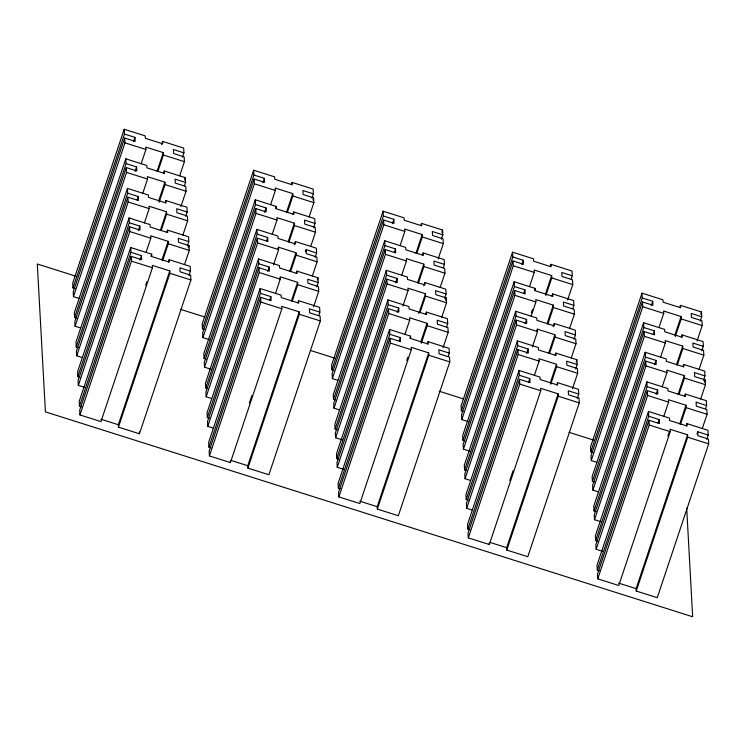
<?xml version="1.0" encoding="UTF-8"?>
<svg xmlns="http://www.w3.org/2000/svg" width="746" height="746" viewBox="0 0 746 746"><rect width="100%" height="100%" fill="white"/><g stroke="black" fill="none" stroke-linecap="round" stroke-linejoin="round"><path stroke-width="1.12" d="M182.462 157.266L183.936 152.865L183.665 148.072L162.675 141.423L162.805 143.829L145.321 138.29L145.181 135.893L124.19 129.244L72.726 283.07L72.987 287.863L75.085 288.525M72.987 287.863L124.461 134.038L124.19 129.244M124.461 134.038L134.951 137.367L135.175 141.358L124.675 138.038L73.211 291.863L73.472 296.656L78.992 298.409M73.472 296.656L124.936 142.831L124.675 138.038M184.448 185.735L185.558 182.444L185.297 177.641L164.297 171.002L164.437 173.398L146.943 167.859L146.803 165.463L125.813 158.814L74.348 312.639L74.609 317.442L76.707 318.104M74.609 317.442L126.083 163.616L125.813 158.814M133.478 141.759L134.951 137.367M126.083 163.616L136.574 166.936L136.798 170.937L126.298 167.608L74.833 321.433L75.094 326.235L80.615 327.979M75.094 326.235L126.559 172.41L126.298 167.608M185.707 216.415L187.181 212.013L186.92 207.22L165.92 200.571L166.06 202.977L148.566 197.438L148.435 195.042L127.435 188.393L75.971 342.218L76.232 347.011L78.33 347.673M76.232 347.011L127.706 193.186L127.435 188.393M135.101 171.328L136.574 166.936M127.706 193.186L138.196 196.515L138.42 200.506L127.92 197.186L76.456 351.012L76.717 355.805L82.237 357.558M76.717 355.805L128.181 201.98L127.92 197.186M141.153 163.766L145.927 149.48L145.796 147.083L163.29 152.613L163.421 155.019L157.91 171.496M187.33 245.984L188.803 241.592L188.542 236.79L167.552 230.15L167.682 232.547L150.188 227.008L150.058 224.611L129.058 217.963L77.593 371.788L77.854 376.59L79.953 377.252M77.854 376.59L129.328 222.765L129.058 217.963M137.096 199.807L138.196 196.515M129.328 222.765L139.819 226.085L140.043 230.085L129.543 226.756L78.078 380.581L78.339 385.374L84.969 387.472M78.339 385.374L129.804 231.558L129.543 226.756M142.775 193.335L147.549 179.049L147.419 176.653L164.913 182.192L165.043 184.588L159.168 202.166M161.574 144.724L162.675 141.423M188.952 275.554L190.426 271.162L190.165 266.369L169.174 259.72L169.305 262.116L151.811 256.587L151.68 254.181L130.69 247.541L79.216 401.367L79.477 406.16L81.575 406.822M157.042 171.3L163.29 152.613M79.477 406.16L130.951 252.335L130.69 247.541M138.355 230.477L139.819 226.085M130.951 252.335L141.442 255.654L141.665 259.655L131.165 256.335L79.701 410.16L79.962 414.953L100.952 421.602L152.426 267.777L152.296 265.371L169.78 270.91L169.92 273.306L118.446 427.132L139.437 433.78L190.911 279.955L190.64 275.162L180.15 271.833L179.926 267.842L190.426 271.162M79.962 414.953L131.436 261.128L131.165 256.335M144.398 222.905L149.181 208.628L149.041 206.232L166.535 211.761L166.666 214.167L161.155 230.645M163.57 173.203L164.297 171.002M158.665 200.87L164.913 182.192M139.978 260.056L141.442 255.654M146.02 252.484L150.804 238.198L150.664 235.801L168.158 241.34L168.288 243.737L162.777 260.214M165.192 202.772L165.92 200.571M150.944 256.382L151.68 254.181M160.287 230.439L166.535 211.761M179.637 175.944L184.411 161.658L184.15 156.865L173.659 153.545L173.436 149.545L183.936 152.865M145.675 285.149L146.775 281.857M166.815 232.342L167.552 230.15M184.56 179.842L185.297 177.641M161.91 260.018L168.158 241.34M180.896 206.614L186.034 191.237L185.773 186.435L175.282 183.115L175.058 179.115L185.558 182.444M168.437 261.921L169.174 259.72M118.446 427.132L118.316 424.735L169.78 270.91M182.882 235.093L187.666 220.807L187.395 216.014L176.905 212.694L176.681 208.694L187.181 212.013M188.29 247.784L189.018 245.583L178.527 242.264L178.303 238.263L188.803 241.592M184.504 264.662L189.288 250.386L189.018 245.583M311.912 198.24L313.385 193.848L313.115 189.046L292.124 182.406L292.255 184.803L274.761 179.264L274.631 176.867L253.64 170.219L202.175 324.044L202.436 328.846L204.535 329.508M202.436 328.846L253.901 175.021L253.64 170.219M253.901 175.021L264.401 178.341L264.616 182.341L254.125 179.012L202.651 332.837L202.921 337.63L209.551 339.728M202.921 337.63L254.386 183.805L254.125 179.012M313.534 227.81L315.008 223.418L314.737 218.625L293.747 211.976L293.877 214.372L276.384 208.843L276.253 206.437L255.263 199.797L203.798 353.623L204.059 358.416L206.157 359.078M204.059 358.416L255.524 204.59L255.263 199.797M262.928 182.733L264.401 178.341M255.524 204.59L266.024 207.91L266.247 211.911L255.747 208.591L204.283 362.416L204.544 367.209L211.174 369.307M204.544 367.209L256.009 213.384L255.747 208.591M315.157 257.389L316.63 252.997L316.36 248.194L295.369 241.555L295.5 243.951L278.006 238.412L277.876 236.016L256.885 229.367L205.42 383.192L205.682 387.985L207.78 388.657M205.682 387.985L257.146 234.169L256.885 229.367M264.55 212.312L266.024 207.91M257.146 234.169L267.646 237.489L267.87 241.48L257.37 238.161L205.905 391.986L206.166 396.779L211.687 398.532M206.166 396.779L257.631 242.954L257.37 238.161M270.602 204.74L275.377 190.454L275.246 188.057L292.74 193.596L292.87 195.993L287.359 212.47M316.78 286.958L318.253 282.566L317.983 277.773L296.992 271.124L297.122 273.521L279.638 267.982L279.498 265.585L258.508 258.946L207.043 412.771L207.304 417.564L209.402 418.226M275.516 208.638L276.253 206.437M207.304 417.564L258.778 263.739L258.508 258.946M266.546 240.781L267.646 237.489M258.778 263.739L269.269 267.059L269.493 271.059L258.993 267.739L207.528 421.555L207.789 426.358L213.309 428.101M207.789 426.358L259.254 272.532L258.993 267.739M272.225 234.309L276.999 220.033L276.869 217.627L294.362 223.166L294.493 225.562L288.982 242.049M291.388 184.598L292.124 182.406M318.766 315.437L319.875 312.136L319.614 307.343L298.614 300.703L298.754 303.1L281.261 297.561L281.121 295.164L260.13 288.515L208.666 442.341L208.927 447.134L211.025 447.805M286.492 212.274L292.74 193.596M208.927 447.134L260.401 293.309L260.13 288.515M267.795 271.46L269.269 267.059M260.401 293.309L270.891 296.638L271.115 300.629L260.615 297.309L209.15 451.134L209.412 455.927L230.402 462.576L281.867 308.751L281.736 306.354L299.23 311.893L299.36 314.29L247.896 468.115L268.886 474.754L320.351 320.929L320.09 316.136L309.599 312.816L309.376 308.816L319.875 312.136M277.754 249.406L278.491 247.206L295.985 252.745L296.115 255.141L290.604 271.619M209.412 455.927L260.876 302.102L260.615 297.309M273.474 264.989L278.622 249.602L278.491 247.206M293.01 214.177L293.747 211.976M288.115 241.844L294.362 223.166M269.791 299.929L270.891 296.638M275.47 293.458L280.244 279.172L280.114 276.775L297.607 282.314L297.738 284.711L292.227 301.197M294.269 244.847L295.369 241.555M312.863 200.04L313.6 197.839L303.109 194.519L302.885 190.519L313.385 193.848M289.737 271.423L295.985 252.745M309.086 216.918L313.861 202.642L313.6 197.839M249.388 403.045L251.962 395.352M296.265 273.325L296.992 271.124M305.394 251.868L306.13 249.668L316.63 252.997M291.36 300.992L297.607 282.314M310.709 246.497L315.483 232.211L315.222 227.418L304.732 224.089L304.508 220.098L315.008 223.418M297.887 302.895L298.614 300.703M247.896 468.115L247.765 465.709L299.23 311.893M312.332 276.067L317.106 261.781L316.845 256.988L306.354 253.668L306.13 249.668M317.255 279.964L317.983 277.773M313.581 306.737L318.728 291.36L318.467 286.567L307.977 283.238L307.753 279.246L318.253 282.566M441.362 239.214L442.826 234.822L442.565 230.029L421.574 223.38L421.704 225.777L404.211 220.238L404.08 217.841L383.09 211.202L331.625 365.027L331.886 369.82L333.984 370.482M331.886 369.82L383.351 215.995L383.09 211.202M383.351 215.995L393.851 219.315L394.065 223.315L383.575 219.995L332.101 373.811L332.371 378.614L337.891 380.357M332.371 378.614L383.836 224.788L383.575 219.995M443.348 267.693L444.448 264.392L444.187 259.599L423.196 252.959L423.327 255.356L405.833 249.817L405.703 247.42L384.712 240.771L333.248 394.597L333.509 399.39L335.607 400.061M333.509 399.39L384.973 245.565L384.712 240.771M392.377 223.716L393.851 219.315M384.973 245.565L395.473 248.894L395.688 252.885L385.197 249.565L333.723 403.39L333.994 408.183L339.514 409.936M333.994 408.183L385.458 254.358L385.197 249.565M444.607 298.363L446.071 293.971L445.81 289.178L424.819 282.529L424.95 284.925L407.456 279.386L407.325 276.99L386.335 270.35L334.87 424.166L335.131 428.969L337.229 429.631M335.131 428.969L386.596 275.143L386.335 270.35M394.373 252.185L395.473 248.894M386.596 275.143L397.096 278.463L397.31 282.464L386.82 279.135L335.346 432.96L335.616 437.762L342.246 439.86M335.616 437.762L387.081 283.937L386.82 279.135M400.052 245.714L404.826 231.428L404.696 229.031L422.189 234.57L422.32 236.967L416.809 253.454M446.593 326.841L447.703 323.54L447.432 318.747L426.442 312.098L426.572 314.504L409.078 308.965L408.948 306.569L387.957 299.92L336.493 453.745L336.754 458.538L338.852 459.2M336.754 458.538L388.218 304.713L387.957 299.92M395.622 282.855L397.096 278.463M388.218 304.713L398.718 308.042L398.933 312.033L388.442 308.713L336.968 462.539L337.239 467.332L343.869 469.43M337.239 467.332L388.703 313.506L388.442 308.713M401.674 275.293L406.449 261.007L406.318 258.61L423.812 264.149L423.942 266.546L418.431 283.023M420.837 225.581L421.574 223.38M448.215 356.411L449.325 353.119L449.055 348.317L428.064 341.677L428.195 344.074L410.701 338.535L410.57 336.138L389.58 329.49L338.115 483.315L338.376 488.117L340.474 488.779M415.942 253.248L422.189 234.57M338.376 488.117L389.841 334.292L389.58 329.49M397.245 312.434L398.718 308.042M389.841 334.292L400.341 337.612L400.565 341.612L390.065 338.283L338.6 492.108L338.861 496.911L359.852 503.55L411.316 349.725L411.186 347.328L428.68 352.867L428.81 355.264L377.345 509.089L398.336 515.738L449.801 361.913L449.54 357.11L439.049 353.79L438.825 349.79L449.325 353.119M338.861 496.911L390.326 343.085L390.065 338.283M402.924 305.963L408.071 290.576L407.941 288.18L425.434 293.719L425.565 296.115L420.054 312.602M422.46 255.151L423.196 252.959M417.564 282.827L423.812 264.149M399.241 340.913L400.341 337.612M404.919 334.441L409.694 320.155L409.563 317.759L427.057 323.288L427.188 325.694L421.303 343.272M423.719 285.821L424.819 282.529M441.828 232.22L442.565 230.029M409.834 338.339L410.57 336.138M418.814 313.497L425.434 293.719M438.163 258.993L443.31 243.616L443.049 238.823L432.549 235.494L432.335 231.502L442.826 234.822M406.775 360.514L407.875 357.222M425.705 314.299L426.442 312.098M420.809 341.976L427.057 323.288M440.159 287.471L444.933 273.185L444.672 268.392L434.172 265.072L433.958 261.072L444.448 264.392M427.327 343.878L428.064 341.677M445.558 300.162L446.295 297.962L435.795 294.642L435.58 290.651L446.071 293.971M377.345 509.089L377.215 506.693L428.68 352.867M441.781 317.041L446.556 302.764L446.295 297.962M443.031 347.72L448.178 332.334L447.917 327.541L437.417 324.221L437.203 320.22L447.703 323.54M571.175 279.097L572.275 275.796L572.014 271.003L551.024 264.354L551.154 266.76L533.66 261.221L533.53 258.825L512.539 252.176L461.065 406.001L461.336 410.794L463.434 411.456M461.336 410.794L512.8 256.969L512.539 252.176M512.8 256.969L523.3 260.298L523.515 264.289L513.024 260.969L461.55 414.795L461.811 419.588L468.441 421.686M461.811 419.588L513.285 265.762L513.024 260.969M572.797 308.667L573.898 305.375L573.637 300.573L552.646 293.933L552.777 296.33L535.283 290.791L535.152 288.394L514.162 281.746L462.688 435.571L462.958 440.373L465.056 441.035M462.958 440.373L514.423 286.548L514.162 281.746M521.827 264.69L523.3 260.298M514.423 286.548L524.923 289.868L525.137 293.868L514.647 290.539L463.173 444.364L463.434 449.157L470.064 451.265M463.434 449.157L514.908 295.341L514.647 290.539M574.056 339.337L575.52 334.945L575.259 330.152L554.269 323.503L554.399 325.899L536.906 320.37L536.775 317.964L515.784 311.324L464.31 465.15L464.581 469.943L466.679 470.605M464.581 469.943L516.045 316.118L515.784 311.324M523.813 293.159L524.923 289.868M516.045 316.118L526.545 319.437L526.76 323.438L516.269 320.118L464.795 473.943L465.056 478.736L470.586 480.48M465.056 478.736L516.53 324.911L516.269 320.118M529.492 286.688L534.276 272.411L534.145 270.015L551.639 275.544L551.77 277.95L545.885 295.528M575.679 368.916L577.143 364.524L576.882 359.721L555.891 353.082L556.022 355.478L538.528 349.939L538.398 347.543L517.407 340.894L465.942 494.719L466.203 499.522L468.301 500.184M534.416 290.595L535.152 288.394M466.203 499.522L517.668 345.696L517.407 340.894M525.072 323.839L526.545 319.437M517.668 345.696L528.168 349.016L528.382 353.007L517.892 349.688L466.418 503.513L466.688 508.306L472.209 510.059M531.357 312.77L532.457 309.469M466.688 508.306L518.153 354.481L517.892 349.688M531.115 316.267L535.898 301.981L535.768 299.584L553.262 305.123L553.392 307.52L547.881 323.997M550.287 266.555L551.024 264.354M577.301 398.485L578.765 394.093L578.504 389.3L557.514 382.651L557.644 385.048L540.151 379.518L540.02 377.112L519.029 370.473L467.565 524.298L467.826 529.091L469.924 529.753M545.391 294.222L551.639 275.544M467.826 529.091L519.291 375.266L519.029 370.473M526.695 353.408L528.168 349.016M519.291 375.266L529.791 378.586L530.005 382.586L519.514 379.266L468.04 533.092L468.311 537.885L489.301 544.524L540.766 390.708L540.636 388.302L558.129 393.841L558.26 396.238L506.795 550.063L527.786 556.712L579.25 402.887L578.989 398.094L568.489 394.765L568.275 390.773L578.765 394.093M536.654 331.355L537.39 329.154L554.884 334.693L555.015 337.089L549.504 353.576M468.311 537.885L519.775 384.059L519.514 379.266M532.374 346.937L537.521 331.56L537.39 329.154M551.909 296.125L552.646 293.933M547.014 323.801L553.262 305.123M528.69 381.887L529.791 378.586M534.369 375.415L539.144 361.129L539.013 358.733L556.507 364.272L556.637 366.668L550.753 384.246M553.168 326.804L554.269 323.503M548.636 353.371L554.884 334.693M567.613 299.976L572.76 284.59L572.499 279.797L561.999 276.477L561.785 272.476L572.275 275.796M509.751 480.601L513.062 470.707M555.155 355.273L555.891 353.082M550.259 382.95L556.507 364.272M569.599 328.445L574.383 314.169L574.122 309.366L563.622 306.046L563.407 302.046L573.898 305.375M556.777 384.852L557.514 382.651M506.795 550.063L506.655 547.667L558.129 393.841M571.231 358.024L576.005 343.738L575.744 338.945L565.244 335.616L565.03 331.625L575.52 334.945M576.145 361.922L576.882 359.721M572.48 388.694L577.628 373.308L577.367 368.515L566.867 365.195L566.652 361.195L577.143 364.524M700.252 321.172L701.725 316.78L701.464 311.977L680.473 305.338L680.604 307.734L663.11 302.195L662.98 299.799L641.989 293.15L590.515 446.975L590.776 451.768L592.883 452.44M590.776 451.768L642.25 297.952L641.989 293.15M642.25 297.952L652.741 301.272L652.964 305.263L642.465 301.944L591 455.769L591.261 460.562L596.791 462.315M591.261 460.562L642.735 306.737L642.465 301.944M701.874 350.741L703.347 346.349L703.086 341.556L682.096 334.907L682.226 337.304L664.733 331.765L664.602 329.368L643.612 322.729L592.138 476.554L592.408 481.347L594.506 482.009M592.408 481.347L643.873 327.522L643.612 322.729M651.277 305.664L652.741 301.272M643.873 327.522L654.373 330.842L654.587 334.842L644.087 331.522L592.622 485.348L592.883 490.141L598.413 491.884M592.883 490.141L644.357 336.315L644.087 331.522M703.497 380.32L704.97 375.919L704.709 371.126L683.718 364.486L683.849 366.883L666.355 361.344L666.225 358.947L645.234 352.298L593.76 506.124L594.03 510.917L596.129 511.588M594.03 510.917L645.495 357.092L645.234 352.298M653.263 334.143L654.373 330.842M645.495 357.092L655.995 360.421L656.21 364.412L645.719 361.092L594.245 514.917L594.506 519.71L601.136 521.808M594.506 519.71L645.98 365.885L645.719 361.092M658.942 327.671L663.726 313.385L663.595 310.989L681.089 316.528L681.219 318.924L675.335 336.502M705.492 408.789L706.593 405.498L706.331 400.705L685.341 394.056L685.471 396.452L667.978 390.913L667.847 388.517L646.857 381.877L595.383 535.703L595.653 540.496L597.751 541.158M595.653 540.496L647.118 386.67L646.857 381.877M654.522 364.813L655.995 360.421M647.118 386.67L657.618 389.99L657.832 393.991L647.341 390.671L595.867 544.487L596.129 549.289L602.759 551.387M596.129 549.289L647.603 395.464L647.341 390.671M660.564 357.241L665.348 342.955L665.218 340.558L682.711 346.097L682.842 348.494L677.321 364.98M679.737 307.529L680.473 305.338M706.751 439.469L708.215 435.067L707.954 430.274L686.963 423.635L687.094 426.031L669.6 420.492L669.47 418.096L648.479 411.447L597.005 565.272L597.276 570.065L599.374 570.737M674.832 335.206L681.089 316.528M597.276 570.065L648.74 416.24L648.479 411.447M656.144 394.392L657.618 389.99M648.74 416.24L659.24 419.569L659.455 423.56L648.964 420.24L597.49 574.066L597.751 578.859L618.751 585.507L670.216 431.682L670.085 429.286L687.579 434.825L687.709 437.221L636.235 591.046L657.235 597.686L708.7 443.861L708.439 439.068L697.939 435.748L697.724 431.748L708.215 435.067M597.751 578.859L649.225 425.034L648.964 420.24M662.187 386.82L666.971 372.534L666.84 370.137L684.334 375.676L684.464 378.073L678.944 394.55M681.359 337.108L682.096 334.907M676.454 364.775L682.711 346.097M658.131 422.861L659.24 419.569M663.809 416.389L668.593 402.103L668.463 399.707L685.956 405.246L686.087 407.642L680.566 424.129M682.982 366.678L683.718 364.486M700.727 314.178L701.464 311.977M678.077 394.354L684.334 375.676M697.062 340.95L702.21 325.564L701.949 320.771L691.449 317.451L691.234 313.451L701.725 316.78M667.875 435.878L668.985 432.577M684.604 396.257L685.341 394.056M679.709 423.924L685.956 405.246M699.049 369.429L703.832 355.143L703.571 350.35L693.071 347.021L692.857 343.029L703.347 346.349M686.227 425.826L686.963 423.635M704.457 382.12L705.194 379.919L694.694 376.599L694.479 372.599L704.97 375.919M636.235 591.046L636.105 588.641L687.579 434.825M700.671 398.998L705.455 384.712L705.194 379.919M696.988 433.948L697.724 431.748M702.294 428.577L707.077 414.291L706.816 409.498L696.316 406.169L696.102 402.178L706.593 405.498M124.936 142.831L145.927 149.48M163.421 155.019L184.411 161.658M254.386 183.805L275.377 190.454M292.87 195.993L313.861 202.642M383.836 224.788L404.826 231.428M422.32 236.967L443.31 243.616M513.285 265.762L534.276 272.411M551.77 277.95L572.76 284.59M642.735 306.737L663.726 313.385M681.219 318.924L702.21 325.564M126.559 172.41L147.549 179.049M165.043 184.588L186.034 191.237M256.009 213.384L276.999 220.033M294.493 225.562L315.483 232.211M385.458 254.358L406.449 261.007M423.942 266.546L444.933 273.185M514.908 295.341L535.898 301.981M553.392 307.52L574.383 314.169M644.357 336.315L665.348 342.955M682.842 348.494L703.832 355.143M128.181 201.98L149.181 208.628M166.666 214.167L187.666 220.807M257.631 242.954L278.622 249.602M296.115 255.141L317.106 261.781M387.081 283.937L408.071 290.576M425.565 296.115L446.556 302.764M516.53 324.911L537.521 331.56M555.015 337.089L576.005 343.738M645.98 365.885L666.971 372.534M684.464 378.073L705.455 384.712M129.804 231.558L150.804 238.198M168.288 243.737L189.288 250.386M259.254 272.532L280.244 279.172M297.738 284.711L318.728 291.36M388.703 313.506L409.694 320.155M427.188 325.694L448.178 332.334M518.153 354.481L539.144 361.129M556.637 366.668L577.628 373.308M647.603 395.464L668.593 402.103M686.087 407.642L707.077 414.291M131.436 261.128L152.426 267.777M169.92 273.306L190.911 279.955M260.876 302.102L281.867 308.751M299.36 314.29L320.351 320.929M390.326 343.085L411.316 349.725M428.81 355.264L449.801 361.913M519.775 384.059L540.766 390.708M558.26 396.238L579.25 402.887M649.225 425.034L670.216 431.682M687.709 437.221L708.7 443.861M76.157 276.3L37.3 264L45.413 411.867L692.652 616.755L686.693 508.166M180.513 309.338L204.936 317.069M310.411 350.452L334.833 358.183M439.189 391.221L463.611 398.951M569.077 432.335L593.508 440.065M100.822 419.196L118.316 424.735M231.363 460.524L247.765 465.709M359.721 501.153L377.215 506.693M490.262 542.473L506.655 547.667M618.611 583.111L636.105 588.641M489.208 542.929L489.301 544.524M230.318 460.972L230.402 462.576M139.334 431.859L139.437 433.78"/></g></svg>
